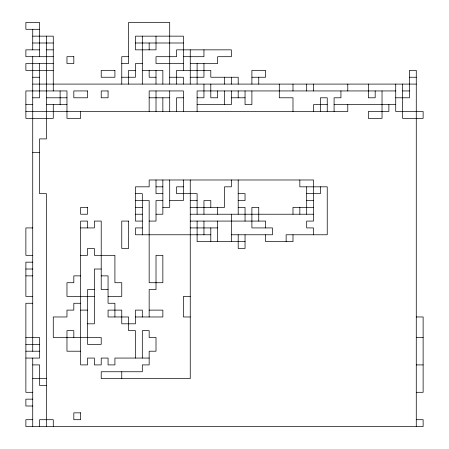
<?xml version="1.0" encoding="UTF-8"?>
<svg xmlns="http://www.w3.org/2000/svg" width="449" height="449" viewBox="0 0 449 449"><rect width="100%" height="100%" fill="white"/><g stroke="black" fill="none" stroke-linecap="round" stroke-linejoin="round"><path stroke-width="0.67" d="M39.574 29.297L25.874 29.297L25.874 22.45L39.574 22.45L39.574 56.697M32.726 36.15L53.274 36.15L53.274 90.939M32.726 42.997L53.274 42.997M135.463 42.997L183.405 42.997M39.574 49.845L25.874 49.845L25.874 56.697L53.274 56.697M46.421 49.845L53.274 49.845M128.61 56.697L121.763 56.697L121.763 84.092M183.405 56.697L203.953 56.697L203.953 49.845M53.274 63.545L25.874 63.545L25.874 70.392L53.274 70.392M121.763 63.545L128.61 63.545L128.61 22.45L169.705 22.45L169.705 84.092M142.311 63.545L135.463 63.545L135.463 77.245L121.763 77.245M183.405 63.545L156.011 63.545L156.011 56.697L176.558 56.697L176.558 49.845L231.347 49.845L231.347 56.697L217.653 56.697L217.653 63.545L190.253 63.545M135.463 70.392L128.61 70.392L128.61 84.092M142.311 70.392L162.858 70.392L162.858 84.092M32.726 77.245L39.574 77.245M156.011 77.245L149.158 77.245L149.158 70.392M169.705 77.245L183.405 77.245L183.405 84.092M190.253 77.245L203.953 77.245L203.953 63.545M251.895 77.245L265.595 77.245L265.595 70.392L251.895 70.392L251.895 84.092M409.426 77.245L416.274 77.245M32.726 84.092L416.274 84.092M395.726 90.939L197.105 90.939L197.105 111.487M402.579 90.939L409.426 90.939M32.726 97.792L39.574 97.792L39.574 63.545M46.421 97.792L66.968 97.792M149.158 97.792L169.705 97.792M183.405 97.792L176.558 97.792L176.558 111.487M197.105 97.792L203.953 97.792L203.953 84.092M231.347 97.792L245.047 97.792M395.726 97.792L409.426 97.792L409.426 70.392L416.274 70.392L416.274 426.55M25.874 104.639L32.726 104.639M46.421 104.639L66.968 104.639M197.105 104.639L231.347 104.639L231.347 90.939M327.237 104.639L313.537 104.639L313.537 111.487M334.084 104.639L395.726 104.639M25.874 111.487L347.784 111.487L347.784 104.639M32.726 152.581L39.574 152.581M156.011 186.829L162.858 186.829M183.405 186.829L176.558 186.829L176.558 193.676L197.105 193.676L197.105 214.224M135.463 193.676L142.311 193.676L142.311 234.776M162.858 193.676L156.011 193.676L156.011 179.982M238.2 193.676L245.047 193.676L245.047 200.529L238.2 200.529M306.689 193.676L320.39 193.676L320.39 186.829M135.463 200.529L149.158 200.529L149.158 282.718L162.858 282.718L162.858 255.324L156.011 255.324L156.011 289.566L149.158 289.566L149.158 316.966M162.858 200.529L156.011 200.529L156.011 221.076L149.158 221.076M169.705 200.529L183.405 200.529L183.405 179.982M190.253 200.529L197.105 200.529M306.689 200.529L313.537 200.529M135.463 207.376L142.311 207.376M162.858 207.376L169.705 207.376L169.705 179.982M190.253 207.376L224.5 207.376L224.5 186.829L231.347 186.829L231.347 179.982M238.2 207.376L245.047 207.376L245.047 221.076M313.537 207.376L292.989 207.376L292.989 214.224M135.463 214.224L142.311 214.224M156.011 214.224L162.858 214.224L162.858 179.982M190.253 214.224L313.537 214.224M142.311 221.076L135.463 221.076L135.463 186.829L149.158 186.829L149.158 179.982L313.537 179.982L313.537 221.076L306.689 221.076L306.689 227.924L313.537 227.924L313.537 234.776M190.253 221.076L265.595 221.076L265.595 227.924M32.726 227.924L25.874 227.924L25.874 255.324L32.726 255.324M80.668 227.924L94.369 227.924L94.369 221.076L101.216 221.076L101.216 289.566L108.063 289.566M142.311 227.924L135.463 227.924L135.463 234.776L210.8 234.776M190.253 227.924L217.653 227.924M231.347 234.776L272.442 234.776L272.442 227.924L251.895 227.924L251.895 207.376L258.747 207.376L258.747 221.076M245.047 241.624L197.105 241.624L197.105 221.076M80.668 255.324L87.516 255.324L87.516 248.471L94.369 248.471L94.369 255.324L114.916 255.324L114.916 282.718L121.763 282.718L121.763 296.419L108.063 296.419M32.726 262.171L25.874 262.171L25.874 296.419L32.726 296.419M25.874 269.018L32.726 269.018M101.216 269.018L94.369 269.018L94.369 323.813L87.516 323.813M25.874 275.871L32.726 275.871M80.668 275.871L73.821 275.871L73.821 282.718L66.968 282.718L66.968 296.419L94.369 296.419M101.216 275.871L108.063 275.871L108.063 303.266L114.916 303.266L114.916 316.966M94.369 289.566L87.516 289.566L87.516 344.361L101.216 344.361L101.216 337.513L53.274 337.513L53.274 316.966L66.968 316.966L66.968 310.113L73.821 310.113L73.821 303.266L80.668 303.266M190.253 296.419L183.405 296.419L183.405 316.966L190.253 316.966M32.726 303.266L25.874 303.266L25.874 392.303L32.726 392.303M80.668 310.113L87.516 310.113M149.158 310.113L162.858 310.113L162.858 316.966L135.463 316.966M416.274 316.966L423.126 316.966L423.126 392.303L416.274 392.303M25.874 337.513L39.574 337.513L39.574 358.061L25.874 358.061M416.274 337.513L423.126 337.513M25.874 344.361L39.574 344.361M25.874 351.208L39.574 351.208M80.668 351.208L66.968 351.208L66.968 330.66L73.821 330.66L73.821 337.513M149.158 358.061L114.916 358.061L114.916 364.908L108.063 364.908L108.063 358.061L101.216 358.061L101.216 364.908L94.369 364.908L94.369 358.061L87.516 358.061L87.516 364.908L80.668 364.908L80.668 221.076L87.516 221.076L87.516 227.924M32.726 364.908L39.574 364.908L39.574 385.455L46.421 385.455M416.274 364.908L423.126 364.908M32.726 378.608L46.421 378.608M32.726 399.155L25.874 399.155L25.874 406.003L32.726 406.003M32.726 419.703L25.874 419.703L25.874 426.55L423.126 426.55L423.126 419.703L416.274 419.703M402.579 84.092L402.579 118.34L423.126 118.34L423.126 111.487L395.726 111.487L395.726 84.092M388.879 104.639L388.879 111.487L368.332 111.487L368.332 118.34L382.032 118.34L382.032 90.939M375.179 90.939L375.179 97.792L368.332 97.792L368.332 84.092M347.784 84.092L347.784 90.939M340.937 90.939L340.937 97.792L334.084 97.792L334.084 111.487M327.237 111.487L327.237 97.792L320.39 97.792L320.39 111.487M313.537 84.092L313.537 90.939M306.689 84.092L306.689 90.939M306.689 186.829L306.689 214.224M299.842 179.982L299.842 186.829L327.237 186.829L327.237 234.776L286.142 234.776L286.142 241.624M299.842 207.376L299.842 214.224M292.989 84.092L292.989 90.939M292.989 111.487L292.989 97.792L279.295 97.792L279.295 84.092M292.989 234.776L292.989 241.624L265.595 241.624L265.595 234.776M258.747 77.245L258.747 84.092M251.895 90.939L251.895 104.639L245.047 104.639L245.047 90.939M245.047 234.776L245.047 248.471L238.2 248.471L238.2 234.776M238.2 84.092L238.2 77.245L210.8 77.245L210.8 70.392L176.558 70.392L176.558 84.092M238.2 90.939L238.2 97.792M238.2 179.982L238.2 214.224M231.347 77.245L231.347 84.092M231.347 214.224L231.347 241.624M224.5 77.245L224.5 84.092M224.5 90.939L224.5 104.639M217.653 90.939L217.653 97.792L210.8 97.792L210.8 84.092M217.653 207.376L217.653 214.224M217.653 221.076L217.653 241.624M210.8 207.376L210.8 200.529L203.953 200.529L203.953 214.224M210.8 227.924L210.8 241.624M203.953 221.076L203.953 234.776M197.105 63.545L197.105 84.092M190.253 49.845L190.253 84.092M190.253 179.982L190.253 378.608L101.216 378.608L101.216 371.755L142.311 371.755L142.311 364.908L149.158 364.908L149.158 351.208L156.011 351.208L156.011 337.513L149.158 337.513L149.158 330.66L142.311 330.66L142.311 358.061M183.405 70.392L183.405 36.15L135.463 36.15L135.463 49.845L156.011 49.845L156.011 36.15M183.405 111.487L183.405 90.939L149.158 90.939L149.158 111.487M169.705 90.939L169.705 111.487M162.858 97.792L162.858 111.487M156.011 70.392L156.011 84.092M156.011 90.939L156.011 111.487M149.158 42.997L149.158 49.845M142.311 36.15L142.311 84.092M142.311 316.966L142.311 310.113L135.463 310.113L135.463 323.813L121.763 323.813L121.763 310.113L108.063 310.113L108.063 316.966L128.61 316.966L128.61 330.66L135.463 330.66L135.463 358.061M121.763 371.755L121.763 378.608M80.668 111.487L80.668 118.34L66.968 118.34L66.968 90.939L25.874 90.939L25.874 118.34L53.274 118.34L53.274 104.639M60.121 90.939L60.121 104.639M53.274 426.55L53.274 419.703L39.574 419.703L39.574 426.55M46.421 36.15L46.421 138.887L39.574 138.887L39.574 193.676L46.421 193.676L46.421 426.55M32.726 29.297L32.726 49.845M32.726 56.697L32.726 351.208M32.726 358.061L32.726 426.55M73.821 56.697L66.968 56.697L66.968 63.545L73.821 63.545L73.821 56.697M114.916 70.392L101.216 70.392L101.216 77.245L114.916 77.245L114.916 70.392M87.516 90.939L73.821 90.939L73.821 97.792L87.516 97.792L87.516 90.939M108.063 90.939L101.216 90.939L101.216 97.792L108.063 97.792L108.063 90.939M87.516 207.376L80.668 207.376L80.668 214.224L87.516 214.224L87.516 207.376M128.61 221.076L121.763 221.076L121.763 248.471L128.61 248.471L128.61 221.076M80.668 412.85L73.821 412.85L73.821 419.703L80.668 419.703L80.668 412.85"/></g></svg>
